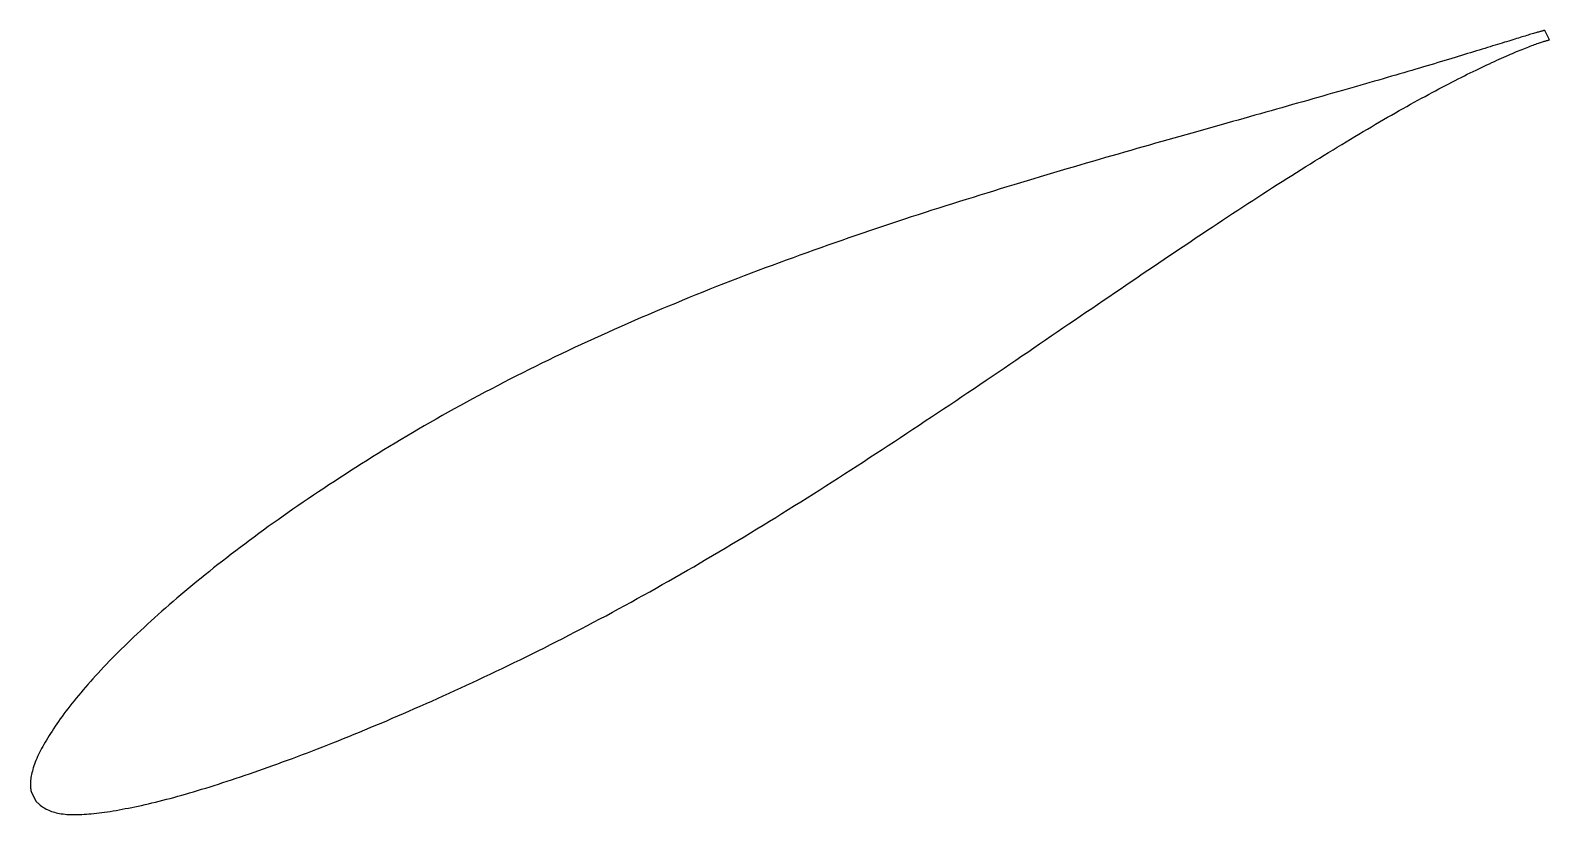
# Model space of a CAD drawing. Header units: metres. Extents: x -44 to 87, y -23 to 44.
import ezdxf

# ---------------------------------------------------------------- set-up
doc = ezdxf.new("R2010")
doc.units = ezdxf.units.M

msp = doc.modelspace()

# ---------------------------------------------------------------- linework, layer by layer
msp.add_lwpolyline([(86.2, 44.05), (86.2, 44.05), (86.19, 44.05), (86.18, 44.05), (86.16, 44.04), (86.13, 44.04), (86.1, 44.03), (86.07, 44.02), (86.03, 44.01), (85.98, 44), (85.93, 43.99), (85.87, 43.97), (85.81, 43.95), (85.74, 43.93), (85.67, 43.91), (85.59, 43.89), (85.51, 43.87), (85.42, 43.84), (85.32, 43.81), (85.22, 43.78), (85.12, 43.75), (85.01, 43.72), (84.9, 43.69), (84.77, 43.65), (84.65, 43.61), (84.52, 43.57), (84.38, 43.53), (84.24, 43.49), (84.1, 43.44), (83.94, 43.4), (83.79, 43.35), (83.63, 43.3), (83.46, 43.25), (83.29, 43.19), (83.11, 43.14), (82.93, 43.08), (82.74, 43.03), (82.55, 42.97), (82.35, 42.91), (82.15, 42.84), (81.94, 42.78), (81.73, 42.72), (81.51, 42.65), (81.29, 42.58), (81.06, 42.51), (80.83, 42.44), (80.59, 42.37), (80.35, 42.29), (80.1, 42.22), (79.85, 42.14), (79.59, 42.06), (79.33, 41.98), (79.06, 41.9), (78.79, 41.82), (78.51, 41.73), (78.23, 41.65), (77.94, 41.56), (77.65, 41.47), (77.35, 41.39), (77.05, 41.3), (76.75, 41.2), (76.44, 41.11), (76.12, 41.02), (75.8, 40.92), (75.48, 40.83), (75.15, 40.73), (74.81, 40.63), (74.47, 40.53), (74.13, 40.43), (73.78, 40.33), (73.43, 40.23), (73.07, 40.12), (72.71, 40.02), (72.35, 39.91), (71.98, 39.8), (71.6, 39.69), (71.22, 39.58), (70.84, 39.47), (70.45, 39.36), (70.06, 39.25), (69.66, 39.13), (69.26, 39.02), (68.86, 38.9), (68.45, 38.79), (68.03, 38.67), (67.62, 38.55), (67.2, 38.43), (66.77, 38.31), (66.34, 38.19), (65.91, 38.06), (65.47, 37.94), (65.03, 37.81), (64.59, 37.69), (64.14, 37.56), (63.69, 37.43), (63.23, 37.3), (62.77, 37.17), (62.31, 37.04), (61.84, 36.91), (61.37, 36.78), (60.9, 36.64), (60.42, 36.51), (59.94, 36.37), (59.45, 36.24), (58.96, 36.1), (58.47, 35.96), (57.98, 35.82), (57.48, 35.68), (56.98, 35.54), (56.47, 35.4), (55.97, 35.26), (55.46, 35.11), (54.94, 34.97), (54.43, 34.82), (53.91, 34.67), (53.39, 34.53), (52.86, 34.38), (52.33, 34.23), (51.8, 34.08), (51.27, 33.92), (50.73, 33.77), (50.2, 33.62), (49.66, 33.46), (49.11, 33.3), (48.57, 33.15), (48.02, 32.99), (47.47, 32.83), (46.92, 32.67), (46.36, 32.5), (45.81, 32.34), (45.25, 32.18), (44.68, 32.01), (44.12, 31.85), (43.56, 31.68), (42.99, 31.51), (42.42, 31.34), (41.85, 31.17), (41.28, 31), (40.71, 30.82), (40.13, 30.65), (39.55, 30.47), (38.97, 30.29), (38.4, 30.12), (37.81, 29.94), (37.23, 29.75), (36.65, 29.57), (36.06, 29.39), (35.48, 29.2), (34.89, 29.02), (34.3, 28.83), (33.71, 28.64), (33.12, 28.45), (32.53, 28.26), (31.94, 28.07), (31.35, 27.87), (30.75, 27.68), (30.16, 27.48), (29.56, 27.28), (28.97, 27.08), (28.37, 26.88), (27.78, 26.68), (27.18, 26.47), (26.58, 26.27), (25.99, 26.06), (25.39, 25.85), (24.79, 25.64), (24.19, 25.43), (23.6, 25.22), (23, 25.01), (22.4, 24.79), (21.81, 24.58), (21.21, 24.36), (20.61, 24.14), (20.01, 23.92), (19.42, 23.7), (18.82, 23.47), (18.23, 23.25), (17.63, 23.02), (17.04, 22.79), (16.44, 22.56), (15.85, 22.33), (15.26, 22.1), (14.67, 21.87), (14.08, 21.63), (13.49, 21.39), (12.9, 21.16), (12.31, 20.92), (11.73, 20.67), (11.14, 20.43), (10.56, 20.19), (9.97, 19.94), (9.39, 19.69), (8.81, 19.45), (8.23, 19.2), (7.65, 18.94), (7.08, 18.69), (6.5, 18.44), (5.93, 18.18), (5.36, 17.92), (4.79, 17.66), (4.22, 17.4), (3.66, 17.14), (3.09, 16.88), (2.53, 16.61), (1.97, 16.35), (1.41, 16.08), (0.85, 15.81), (0.3, 15.54), (-0.25, 15.27), (-0.8, 15), (-1.35, 14.72), (-1.89, 14.45), (-2.44, 14.17), (-2.98, 13.89), (-3.52, 13.61), (-4.05, 13.33), (-4.59, 13.05), (-5.12, 12.77), (-5.64, 12.48), (-6.17, 12.2), (-6.69, 11.91), (-7.21, 11.63), (-7.73, 11.34), (-8.25, 11.05), (-8.76, 10.76), (-9.27, 10.47), (-9.78, 10.17), (-10.28, 9.88), (-10.78, 9.59), (-11.28, 9.29), (-11.77, 9), (-12.27, 8.7), (-12.76, 8.41), (-13.24, 8.11), (-13.73, 7.81), (-14.21, 7.52), (-14.68, 7.22), (-15.16, 6.92), (-15.63, 6.62), (-16.1, 6.32), (-16.56, 6.02), (-17.02, 5.72), (-17.48, 5.42), (-17.94, 5.12), (-18.39, 4.82), (-18.84, 4.53), (-19.28, 4.23), (-19.72, 3.93), (-20.16, 3.63), (-20.6, 3.33), (-21.03, 3.03), (-21.46, 2.73), (-21.88, 2.43), (-22.3, 2.13), (-22.72, 1.83), (-23.14, 1.54), (-23.55, 1.24), (-23.95, 0.94), (-24.36, 0.64), (-24.76, 0.35), (-25.15, 0.05), (-25.54, -0.24), (-25.93, -0.54), (-26.32, -0.83), (-26.7, -1.13), (-27.07, -1.42), (-27.45, -1.71), (-27.82, -2), (-28.18, -2.3), (-28.54, -2.59), (-28.9, -2.87), (-29.25, -3.16), (-29.6, -3.45), (-29.95, -3.74), (-30.29, -4.02), (-30.63, -4.31), (-30.96, -4.59), (-31.29, -4.87), (-31.62, -5.15), (-31.94, -5.43), (-32.26, -5.71), (-32.57, -5.99), (-32.88, -6.27), (-33.18, -6.54), (-33.48, -6.82), (-33.78, -7.09), (-34.07, -7.36), (-34.36, -7.63), (-34.65, -7.9), (-34.92, -8.17), (-35.2, -8.43), (-35.47, -8.69), (-35.74, -8.96), (-36, -9.22), (-36.26, -9.48), (-36.51, -9.73), (-36.76, -9.99), (-37.01, -10.24), (-37.25, -10.5), (-37.48, -10.75), (-37.71, -11), (-37.94, -11.24), (-38.16, -11.49), (-38.38, -11.73), (-38.59, -11.97), (-38.8, -12.21), (-39.01, -12.45), (-39.21, -12.69), (-39.4, -12.92), (-39.59, -13.15), (-39.78, -13.38), (-39.96, -13.61), (-40.14, -13.84), (-40.31, -14.06), (-40.48, -14.28), (-40.64, -14.5), (-40.8, -14.72), (-40.96, -14.93), (-41.11, -15.15), (-41.25, -15.35), (-41.39, -15.56), (-41.53, -15.77), (-41.66, -15.97), (-41.79, -16.17), (-41.91, -16.36), (-42.03, -16.55), (-42.14, -16.74), (-42.25, -16.93), (-42.36, -17.12), (-42.46, -17.3), (-42.56, -17.47), (-42.65, -17.65), (-42.73, -17.82), (-42.82, -17.99), (-42.9, -18.16), (-42.97, -18.32), (-43.04, -18.49), (-43.1, -18.65), (-43.16, -18.8), (-43.22, -18.95), (-43.27, -19.11), (-43.31, -19.25), (-43.35, -19.4), (-43.39, -19.54), (-43.42, -19.68), (-43.45, -19.81), (-43.47, -19.95), (-43.49, -20.07), (-43.5, -20.2), (-43.51, -20.32), (-43.52, -20.44), (-43.52, -20.55), (-43.52, -20.66), (-43.51, -20.76), (-43.5, -20.85), (-43.49, -20.94), (-43.48, -21.02), (-43.47, -21.08), (-43.46, -21.13), (-43.45, -21.16), (-43.04, -21.99), (-43.03, -22), (-43.01, -22.01), (-42.99, -22.04), (-42.94, -22.08), (-42.89, -22.13), (-42.82, -22.19), (-42.75, -22.26), (-42.67, -22.33), (-42.58, -22.4), (-42.49, -22.46), (-42.39, -22.53), (-42.29, -22.59), (-42.18, -22.65), (-42.07, -22.7), (-41.95, -22.76), (-41.83, -22.81), (-41.71, -22.85), (-41.58, -22.9), (-41.44, -22.93), (-41.31, -22.97), (-41.16, -23), (-41.02, -23.03), (-40.87, -23.05), (-40.71, -23.07), (-40.55, -23.09), (-40.39, -23.11), (-40.22, -23.12), (-40.05, -23.12), (-39.87, -23.13), (-39.69, -23.13), (-39.5, -23.13), (-39.31, -23.12), (-39.12, -23.11), (-38.92, -23.1), (-38.72, -23.09), (-38.51, -23.07), (-38.3, -23.05), (-38.08, -23.03), (-37.86, -23.01), (-37.63, -22.98), (-37.4, -22.95), (-37.16, -22.92), (-36.92, -22.88), (-36.68, -22.85), (-36.43, -22.81), (-36.18, -22.77), (-35.92, -22.72), (-35.66, -22.67), (-35.39, -22.62), (-35.12, -22.57), (-34.84, -22.52), (-34.57, -22.46), (-34.28, -22.4), (-33.99, -22.34), (-33.7, -22.27), (-33.41, -22.2), (-33.11, -22.13), (-32.8, -22.06), (-32.49, -21.98), (-32.18, -21.9), (-31.87, -21.82), (-31.55, -21.74), (-31.22, -21.65), (-30.89, -21.56), (-30.56, -21.46), (-30.23, -21.37), (-29.89, -21.27), (-29.54, -21.17), (-29.2, -21.07), (-28.85, -20.96), (-28.49, -20.85), (-28.13, -20.74), (-27.77, -20.63), (-27.4, -20.51), (-27.03, -20.39), (-26.66, -20.27), (-26.28, -20.15), (-25.9, -20.02), (-25.52, -19.89), (-25.13, -19.76), (-24.74, -19.63), (-24.35, -19.49), (-23.95, -19.35), (-23.55, -19.21), (-23.14, -19.07), (-22.74, -18.92), (-22.33, -18.77), (-21.91, -18.62), (-21.49, -18.47), (-21.07, -18.31), (-20.65, -18.15), (-20.22, -17.99), (-19.79, -17.83), (-19.36, -17.66), (-18.92, -17.49), (-18.48, -17.32), (-18.04, -17.15), (-17.6, -16.98), (-17.15, -16.8), (-16.7, -16.62), (-16.25, -16.43), (-15.79, -16.25), (-15.33, -16.06), (-14.87, -15.87), (-14.41, -15.68), (-13.94, -15.48), (-13.47, -15.29), (-13, -15.09), (-12.53, -14.88), (-12.05, -14.68), (-11.57, -14.47), (-11.09, -14.26), (-10.61, -14.05), (-10.12, -13.84), (-9.63, -13.62), (-9.14, -13.4), (-8.65, -13.18), (-8.16, -12.96), (-7.66, -12.73), (-7.16, -12.51), (-6.66, -12.28), (-6.16, -12.05), (-5.66, -11.81), (-5.15, -11.57), (-4.65, -11.34), (-4.14, -11.1), (-3.63, -10.85), (-3.11, -10.61), (-2.6, -10.36), (-2.08, -10.11), (-1.57, -9.86), (-1.05, -9.6), (-0.53, -9.35), (-0.01, -9.09), (0.51, -8.83), (1.04, -8.56), (1.56, -8.3), (2.09, -8.03), (2.61, -7.76), (3.14, -7.48), (3.67, -7.21), (4.2, -6.93), (4.73, -6.65), (5.26, -6.37), (5.79, -6.09), (6.33, -5.8), (6.86, -5.51), (7.4, -5.22), (7.93, -4.93), (8.47, -4.63), (9, -4.33), (9.54, -4.04), (10.08, -3.73), (10.61, -3.43), (11.15, -3.13), (11.69, -2.82), (12.23, -2.51), (12.77, -2.2), (13.3, -1.89), (13.84, -1.57), (14.38, -1.26), (14.92, -0.94), (15.46, -0.62), (16, -0.3), (16.54, 0.03), (17.08, 0.35), (17.62, 0.68), (18.16, 1.01), (18.7, 1.34), (19.24, 1.67), (19.78, 2), (20.32, 2.33), (20.86, 2.66), (21.4, 3), (21.94, 3.34), (22.47, 3.67), (23.01, 4.01), (23.55, 4.35), (24.09, 4.69), (24.62, 5.04), (25.16, 5.38), (25.69, 5.72), (26.23, 6.07), (26.77, 6.41), (27.3, 6.76), (27.83, 7.1), (28.37, 7.45), (28.9, 7.8), (29.43, 8.14), (29.96, 8.49), (30.49, 8.84), (31.02, 9.19), (31.55, 9.54), (32.08, 9.89), (32.61, 10.24), (33.13, 10.59), (33.66, 10.94), (34.18, 11.29), (34.71, 11.64), (35.23, 11.98), (35.75, 12.33), (36.27, 12.68), (36.79, 13.03), (37.31, 13.38), (37.82, 13.73), (38.34, 14.08), (38.86, 14.43), (39.37, 14.77), (39.88, 15.12), (40.39, 15.47), (40.9, 15.81), (41.41, 16.16), (41.92, 16.5), (42.42, 16.85), (42.93, 17.19), (43.43, 17.53), (43.93, 17.88), (44.43, 18.22), (44.93, 18.56), (45.42, 18.9), (45.92, 19.23), (46.41, 19.57), (46.9, 19.91), (47.39, 20.24), (47.88, 20.57), (48.37, 20.9), (48.85, 21.23), (49.34, 21.56), (49.82, 21.89), (50.3, 22.22), (50.77, 22.54), (51.25, 22.86), (51.72, 23.19), (52.2, 23.51), (52.67, 23.82), (53.13, 24.14), (53.6, 24.45), (54.06, 24.77), (54.53, 25.08), (54.99, 25.39), (55.44, 25.69), (55.9, 26), (56.35, 26.3), (56.8, 26.6), (57.25, 26.9), (57.7, 27.2), (58.14, 27.49), (58.59, 27.79), (59.03, 28.08), (59.46, 28.36), (59.9, 28.65), (60.33, 28.93), (60.76, 29.21), (61.19, 29.49), (61.61, 29.77), (62.04, 30.04), (62.46, 30.31), (62.87, 30.58), (63.29, 30.85), (63.7, 31.11), (64.11, 31.37), (64.52, 31.63), (64.92, 31.88), (65.32, 32.14), (65.72, 32.39), (66.12, 32.63), (66.51, 32.88), (66.9, 33.12), (67.29, 33.36), (67.67, 33.6), (68.06, 33.83), (68.43, 34.06), (68.81, 34.29), (69.18, 34.51), (69.55, 34.74), (69.92, 34.96), (70.28, 35.17), (70.64, 35.39), (71, 35.6), (71.35, 35.8), (71.7, 36.01), (72.05, 36.21), (72.39, 36.41), (72.73, 36.61), (73.07, 36.8), (73.4, 36.99), (73.73, 37.18), (74.06, 37.36), (74.38, 37.54), (74.7, 37.72), (75.02, 37.89), (75.33, 38.07), (75.64, 38.24), (75.94, 38.4), (76.24, 38.56), (76.54, 38.72), (76.84, 38.88), (77.13, 39.04), (77.41, 39.19), (77.7, 39.33), (77.97, 39.48), (78.25, 39.62), (78.52, 39.76), (78.79, 39.9), (79.05, 40.03), (79.31, 40.16), (79.56, 40.29), (79.82, 40.41), (80.06, 40.53), (80.31, 40.65), (80.54, 40.77), (80.78, 40.88), (81.01, 40.99), (81.24, 41.09), (81.46, 41.2), (81.67, 41.3), (81.89, 41.4), (82.1, 41.49), (82.3, 41.59), (82.5, 41.68), (82.7, 41.76), (82.89, 41.85), (83.08, 41.93), (83.26, 42.01), (83.44, 42.08), (83.61, 42.16), (83.78, 42.23), (83.94, 42.3), (84.1, 42.36), (84.26, 42.42), (84.41, 42.48), (84.55, 42.54), (84.69, 42.6), (84.83, 42.65), (84.96, 42.7), (85.09, 42.75), (85.21, 42.79), (85.33, 42.84), (85.44, 42.88), (85.54, 42.92), (85.65, 42.95), (85.74, 42.99), (85.84, 43.02), (85.92, 43.05), (86, 43.07), (86.08, 43.1), (86.15, 43.12), (86.22, 43.14), (86.28, 43.16), (86.34, 43.18), (86.39, 43.19), (86.44, 43.2), (86.48, 43.21), (86.51, 43.22), (86.54, 43.23), (86.57, 43.24), (86.59, 43.24), (86.6, 43.24), (86.61, 43.24), (86.61, 43.24), (86.2, 44.05)], close=True)

doc.saveas('drawing.dxf')
